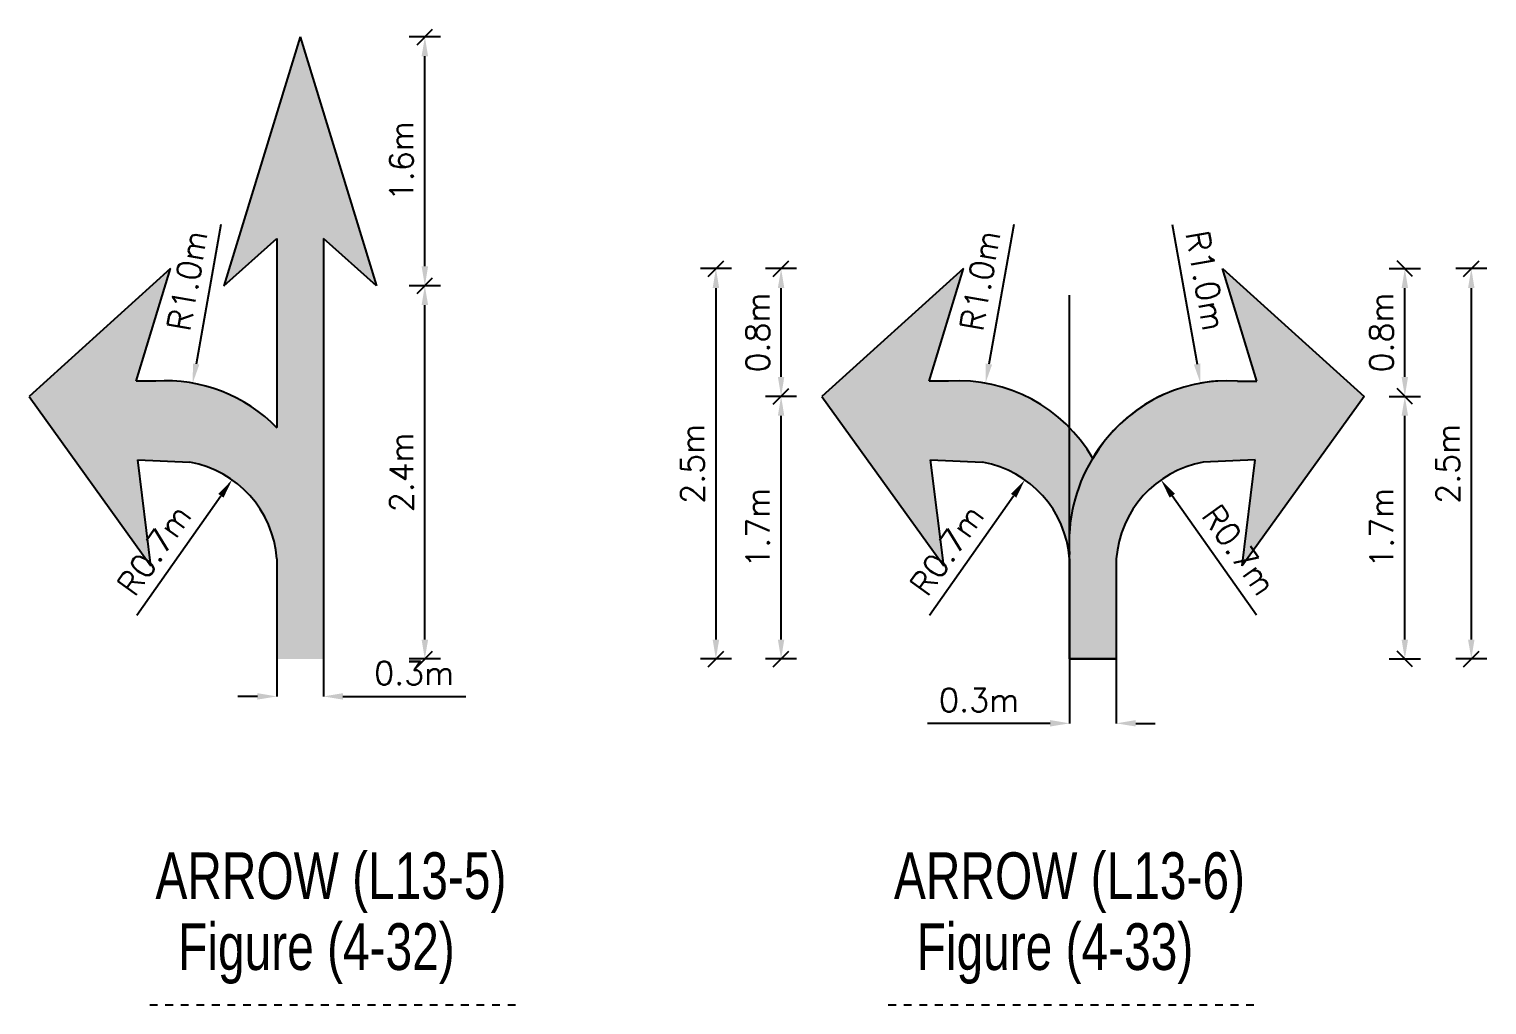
# Model space of a CAD drawing. Header units: metres. Extents: x 427982 to 431722, y 2905273 to 2906993.
# Drawn here: x 428339.4 to 428526.7, y 2906122.4 to 2906247.9 of the extents above; entities that cross this region are included whole.
import ezdxf

# ---------------------------------------------------------------- set-up
doc = ezdxf.new("R2010")
doc.units = ezdxf.units.M
doc.linetypes.add('TI-620 150-200', pattern=[2, 1, -1])
doc.layers.add('6_HAHI_Hatch Details 1.1', color=7, linetype='Continuous')
doc.layers.add('TI-DETAILS', color=7, linetype='Continuous')
doc.styles.add('DIM', font='simplex.shx')
doc.styles.add('JEREC', font='swisscl.ttf')
doc.dimstyles.new('trfic', dxfattribs={"dimtxt": 3, "dimasz": 2.5, "dimexe": 0, "dimexo": 0, "dimgap": 1.5, "dimtad": 1, "dimdec": 1, "dimlfac": 0.05, "dimzin": 1, "dimdsep": 46, "dimtxsty": 'DIM', "dimcen": 0, "dimadec": 0, "dimazin": 0, "dimtfac": 1, "dimtdec": 1, "dimtofl": 0, "dimtmove": 0, "dimatfit": 3, "dimfxl": 1, "dimtolj": 1, "dimtzin": 0, "dimarcsym": 0})

# ---------------------------------------------------------------- blocks, each defined once
blk = doc.blocks.new('*D21')
at = {"layer": 'Defpoints', "color": 0, "transparency": 16777216}
for p in [(428371.2, 2906166.86), (428377.2, 2906166.86), (428377.2, 2906162.04)]:
    blk.add_point(p, dxfattribs=at)
at = {"layer": 'TI-DETAILS', "color": 0, "lineweight": -2, "transparency": 16777216}
for p, q in [((428371.2, 2906166.86), (428371.2, 2906162.04)), ((428377.2, 2906166.86), (428377.2, 2906162.04)), ((428368.7, 2906162.04), (428366.2, 2906162.04)), ((428379.7, 2906162.04), (428395.49, 2906162.04))]:
    blk.add_line(p, q, dxfattribs=at)
at = {"layer": 'TI-DETAILS', "color": 0, "transparency": 16777216}
for points in [[(428368.7, 2906162.46), (428368.7, 2906161.63), (428371.2, 2906162.04)], [(428379.7, 2906162.46), (428379.7, 2906161.63), (428377.2, 2906162.04)]]:
    blk.add_solid(points, dxfattribs=at)
at = {"layer": 'TI-DETAILS', "color": 0, "transparency": 16777216, "insert": (428388.85, 2906165.04), "char_height": 3, "attachment_point": 5, "style": 'DIM'}
blk.add_mtext('\\A1;0.3m', dxfattribs=at)
blk = doc.blocks.new('*D9')
at = {"layer": 'Defpoints', "color": 0, "transparency": 16777216}
for p in [(428390.22, 2906214.86), (428390.22, 2906214.86), (428390.22, 2906166.86)]:
    blk.add_point(p, dxfattribs=at)
at = {"layer": 'TI-DETAILS', "color": 0, "lineweight": -2, "transparency": 16777216}
blk.add_line((428390.22, 2906169.36), (428390.22, 2906212.36), dxfattribs=at)
at = {"layer": 'TI-DETAILS', "color": 0, "transparency": 16777216}
for points in [[(428389.8, 2906212.36), (428390.64, 2906212.36), (428390.22, 2906214.86)], [(428389.8, 2906169.36), (428390.64, 2906169.36), (428390.22, 2906166.86)]]:
    blk.add_solid(points, dxfattribs=at)
at = {"layer": 'TI-DETAILS', "color": 0, "transparency": 16777216, "insert": (428387.22, 2906190.86), "char_height": 3, "attachment_point": 5, "rotation": 90, "style": 'DIM'}
blk.add_mtext('\\A1;2.4m', dxfattribs=at)
blk = doc.blocks.new('*D10')
at = {"layer": 'Defpoints', "color": 0, "transparency": 16777216}
for p in [(428390.22, 2906246.86), (428390.22, 2906246.86), (428390.22, 2906214.86)]:
    blk.add_point(p, dxfattribs=at)
at = {"layer": 'TI-DETAILS', "color": 0, "lineweight": -2, "transparency": 16777216}
blk.add_line((428390.22, 2906217.36), (428390.22, 2906244.36), dxfattribs=at)
at = {"layer": 'TI-DETAILS', "color": 0, "transparency": 16777216}
for points in [[(428389.8, 2906244.36), (428390.64, 2906244.36), (428390.22, 2906246.86)], [(428389.8, 2906217.36), (428390.64, 2906217.36), (428390.22, 2906214.86)]]:
    blk.add_solid(points, dxfattribs=at)
at = {"layer": 'TI-DETAILS', "color": 0, "transparency": 16777216, "insert": (428387.22, 2906230.86), "char_height": 3, "attachment_point": 5, "rotation": 90, "style": 'DIM'}
blk.add_mtext('\\A1;1.6m', dxfattribs=at)
blk = doc.blocks.new('*D22')
at = {"layer": 'Defpoints', "color": 0, "transparency": 16777216}
for p in [(428365.45, 2906189.89), (428357.6, 2906178.73)]:
    blk.add_point(p, dxfattribs=at)
at = {"layer": 'TI-DETAILS', "color": 0, "lineweight": -2, "transparency": 16777216}
blk.add_line((428353.2, 2906172.48), (428364.01, 2906187.85), dxfattribs=at)
at = {"layer": 'TI-DETAILS', "color": 0, "transparency": 16777216}
blk.add_solid([(428363.67, 2906188.09), (428364.35, 2906187.61), (428365.45, 2906189.89)], dxfattribs=at)
at = {"layer": 'TI-DETAILS', "color": 0, "transparency": 16777216, "insert": (428355.43, 2906180.87), "char_height": 3, "attachment_point": 5, "rotation": 54.8683, "style": 'DIM'}
blk.add_mtext('\\A1;R0.7m', dxfattribs=at)
blk = doc.blocks.new('*D23')
at = {"layer": 'Defpoints', "color": 0, "transparency": 16777216}
for p in [(428360.39, 2906202.33), (428356.89, 2906182.64)]:
    blk.add_point(p, dxfattribs=at)
at = {"layer": 'TI-DETAILS', "color": 0, "lineweight": -2, "transparency": 16777216}
blk.add_line((428364.02, 2906222.72), (428360.83, 2906204.79), dxfattribs=at)
at = {"layer": 'TI-DETAILS', "color": 0, "transparency": 16777216}
blk.add_solid([(428360.42, 2906204.86), (428361.24, 2906204.72), (428360.39, 2906202.33)], dxfattribs=at)
at = {"layer": 'TI-DETAILS', "color": 0, "transparency": 16777216, "insert": (428359.69, 2906215.51), "char_height": 3, "attachment_point": 5, "rotation": 79.9092, "style": 'DIM'}
blk.add_mtext('\\A1;R1.0m', dxfattribs=at)
blk = doc.blocks.new('*D1')
at = {"layer": 'Defpoints', "color": 0, "transparency": 16777216}
for p in [(428436, 2906200.63), (428436, 2906200.63), (428436, 2906166.86)]:
    blk.add_point(p, dxfattribs=at)
at = {"layer": 'TI-DETAILS', "color": 0, "lineweight": -2, "transparency": 16777216}
blk.add_line((428436, 2906169.36), (428436, 2906198.13), dxfattribs=at)
at = {"layer": 'TI-DETAILS', "color": 0, "transparency": 16777216}
for points in [[(428435.58, 2906198.13), (428436.41, 2906198.13), (428436, 2906200.63)], [(428435.58, 2906169.36), (428436.41, 2906169.36), (428436, 2906166.86)]]:
    blk.add_solid(points, dxfattribs=at)
at = {"layer": 'TI-DETAILS', "color": 0, "transparency": 16777216, "insert": (428433, 2906183.74), "char_height": 3, "attachment_point": 5, "rotation": 90, "style": 'DIM'}
blk.add_mtext('\\A1;1.7m', dxfattribs=at)
blk = doc.blocks.new('*D2')
at = {"layer": 'Defpoints', "color": 0, "transparency": 16777216}
for p in [(428436, 2906217.06), (428436, 2906217.06), (428436, 2906200.63)]:
    blk.add_point(p, dxfattribs=at)
at = {"layer": 'TI-DETAILS', "color": 0, "lineweight": -2, "transparency": 16777216}
blk.add_line((428436, 2906203.13), (428436, 2906214.56), dxfattribs=at)
at = {"layer": 'TI-DETAILS', "color": 0, "transparency": 16777216}
for points in [[(428435.58, 2906214.56), (428436.41, 2906214.56), (428436, 2906217.06)], [(428435.58, 2906203.13), (428436.41, 2906203.13), (428436, 2906200.63)]]:
    blk.add_solid(points, dxfattribs=at)
at = {"layer": 'TI-DETAILS', "color": 0, "transparency": 16777216, "insert": (428433, 2906208.84), "char_height": 3, "attachment_point": 5, "rotation": 90, "style": 'DIM'}
blk.add_mtext('\\A1;0.8m', dxfattribs=at)
blk = doc.blocks.new('*D16')
at = {"layer": 'Defpoints', "color": 0, "transparency": 16777216}
for p in [(428467.32, 2906189.89), (428459.47, 2906178.73)]:
    blk.add_point(p, dxfattribs=at)
at = {"layer": 'TI-DETAILS', "color": 0, "lineweight": -2, "transparency": 16777216}
blk.add_line((428455.07, 2906172.48), (428465.88, 2906187.85), dxfattribs=at)
at = {"layer": 'TI-DETAILS', "color": 0, "transparency": 16777216}
blk.add_solid([(428465.54, 2906188.09), (428466.22, 2906187.61), (428467.32, 2906189.89)], dxfattribs=at)
at = {"layer": 'TI-DETAILS', "color": 0, "transparency": 16777216, "insert": (428457.3, 2906180.87), "char_height": 3, "attachment_point": 5, "rotation": 54.8683, "style": 'DIM'}
blk.add_mtext('\\A1;R0.7m', dxfattribs=at)
blk = doc.blocks.new('*D17')
at = {"layer": 'Defpoints', "color": 0, "transparency": 16777216}
for p in [(428462.26, 2906202.33), (428458.75, 2906182.64)]:
    blk.add_point(p, dxfattribs=at)
at = {"layer": 'TI-DETAILS', "color": 0, "lineweight": -2, "transparency": 16777216}
blk.add_line((428465.89, 2906222.72), (428462.7, 2906204.79), dxfattribs=at)
at = {"layer": 'TI-DETAILS', "color": 0, "transparency": 16777216}
blk.add_solid([(428462.29, 2906204.86), (428463.11, 2906204.72), (428462.26, 2906202.33)], dxfattribs=at)
at = {"layer": 'TI-DETAILS', "color": 0, "transparency": 16777216, "insert": (428461.56, 2906215.51), "char_height": 3, "attachment_point": 5, "rotation": 79.9092, "style": 'DIM'}
blk.add_mtext('\\A1;R1.0m', dxfattribs=at)
blk = doc.blocks.new('*D3')
at = {"color": 0, "lineweight": -2, "transparency": 16777216}
blk.add_line((428427.62, 2906214.56), (428427.62, 2906169.36), dxfattribs=at)
at = {"color": 0, "transparency": 16777216}
for points in [[(428427.2, 2906214.56), (428428.04, 2906214.56), (428427.62, 2906217.06)], [(428427.2, 2906169.36), (428428.04, 2906169.36), (428427.62, 2906166.86)]]:
    blk.add_solid(points, dxfattribs=at)
at = {"layer": 'Defpoints', "color": 0, "transparency": 16777216}
for p in [(428427.62, 2906217.06), (428427.62, 2906166.86), (428427.62, 2906166.86)]:
    blk.add_point(p, dxfattribs=at)
at = {"color": 0, "transparency": 16777216, "insert": (428424.62, 2906191.96), "char_height": 3, "attachment_point": 5, "rotation": 90, "style": 'DIM'}
blk.add_mtext('\\A1;2.5m', dxfattribs=at)
blk = doc.blocks.new('*D4')
at = {"color": 0, "lineweight": -2, "transparency": 16777216}
for p, q in [((428473.07, 2906166.86), (428473.07, 2906158.58)), ((428479.07, 2906166.86), (428479.07, 2906158.58)), ((428470.57, 2906158.58), (428454.79, 2906158.58)), ((428481.57, 2906158.58), (428484.07, 2906158.58))]:
    blk.add_line(p, q, dxfattribs=at)
at = {"color": 0, "transparency": 16777216}
for points in [[(428470.57, 2906159), (428470.57, 2906158.17), (428473.07, 2906158.58)], [(428481.57, 2906159), (428481.57, 2906158.17), (428479.07, 2906158.58)]]:
    blk.add_solid(points, dxfattribs=at)
at = {"layer": 'Defpoints', "color": 0, "transparency": 16777216}
for p in [(428473.07, 2906166.86), (428479.07, 2906166.86), (428473.07, 2906158.58)]:
    blk.add_point(p, dxfattribs=at)
at = {"color": 0, "transparency": 16777216, "insert": (428461.43, 2906161.58), "char_height": 3, "attachment_point": 5, "style": 'DIM'}
blk.add_mtext('\\A1;0.3m', dxfattribs=at)
blk = doc.blocks.new('*D5')
at = {"layer": 'Defpoints', "color": 0, "transparency": 16777216}
for p in [(428516.15, 2906200.63), (428516.15, 2906200.63), (428516.15, 2906166.86)]:
    blk.add_point(p, dxfattribs=at)
at = {"layer": 'TI-DETAILS', "color": 0, "lineweight": -2, "transparency": 16777216}
blk.add_line((428516.15, 2906169.36), (428516.15, 2906198.13), dxfattribs=at)
at = {"layer": 'TI-DETAILS', "color": 0, "transparency": 16777216}
for points in [[(428515.73, 2906198.13), (428516.56, 2906198.13), (428516.15, 2906200.63)], [(428515.73, 2906169.36), (428516.56, 2906169.36), (428516.15, 2906166.86)]]:
    blk.add_solid(points, dxfattribs=at)
at = {"layer": 'TI-DETAILS', "color": 0, "transparency": 16777216, "insert": (428513.15, 2906183.74), "char_height": 3, "attachment_point": 5, "rotation": 90, "style": 'DIM'}
blk.add_mtext('\\A1;1.7m', dxfattribs=at)
blk = doc.blocks.new('*D6')
at = {"layer": 'Defpoints', "color": 0, "transparency": 16777216}
for p in [(428516.15, 2906217.06), (428516.15, 2906217.06), (428516.15, 2906200.63)]:
    blk.add_point(p, dxfattribs=at)
at = {"layer": 'TI-DETAILS', "color": 0, "lineweight": -2, "transparency": 16777216}
blk.add_line((428516.15, 2906203.13), (428516.15, 2906214.56), dxfattribs=at)
at = {"layer": 'TI-DETAILS', "color": 0, "transparency": 16777216}
for points in [[(428515.73, 2906214.56), (428516.56, 2906214.56), (428516.15, 2906217.06)], [(428515.73, 2906203.13), (428516.56, 2906203.13), (428516.15, 2906200.63)]]:
    blk.add_solid(points, dxfattribs=at)
at = {"layer": 'TI-DETAILS', "color": 0, "transparency": 16777216, "insert": (428513.15, 2906208.84), "char_height": 3, "attachment_point": 5, "rotation": 90, "style": 'DIM'}
blk.add_mtext('\\A1;0.8m', dxfattribs=at)
blk = doc.blocks.new('*D18')
at = {"layer": 'Defpoints', "color": 0, "transparency": 16777216}
for p in [(428484.82, 2906189.89), (428492.67, 2906178.73)]:
    blk.add_point(p, dxfattribs=at)
at = {"layer": 'TI-DETAILS', "color": 0, "lineweight": -2, "transparency": 16777216}
blk.add_line((428497.07, 2906172.48), (428486.26, 2906187.85), dxfattribs=at)
at = {"layer": 'TI-DETAILS', "color": 0, "transparency": 16777216}
blk.add_solid([(428486.6, 2906188.09), (428485.92, 2906187.61), (428484.82, 2906189.89)], dxfattribs=at)
at = {"layer": 'TI-DETAILS', "color": 0, "transparency": 16777216, "insert": (428494.84, 2906180.87), "char_height": 3, "attachment_point": 5, "rotation": 305.1317, "style": 'DIM'}
blk.add_mtext('\\A1;R0.7m', dxfattribs=at)
blk = doc.blocks.new('*D7')
at = {"color": 0, "lineweight": -2, "transparency": 16777216}
blk.add_line((428524.69, 2906214.56), (428524.69, 2906169.36), dxfattribs=at)
at = {"color": 0, "transparency": 16777216}
for points in [[(428524.27, 2906214.56), (428525.1, 2906214.56), (428524.69, 2906217.06)], [(428524.27, 2906169.36), (428525.1, 2906169.36), (428524.69, 2906166.86)]]:
    blk.add_solid(points, dxfattribs=at)
at = {"layer": 'Defpoints', "color": 0, "transparency": 16777216}
for p in [(428524.69, 2906217.06), (428524.69, 2906166.86), (428524.69, 2906166.86)]:
    blk.add_point(p, dxfattribs=at)
at = {"color": 0, "transparency": 16777216, "insert": (428521.69, 2906191.96), "char_height": 3, "attachment_point": 5, "rotation": 90, "style": 'DIM'}
blk.add_mtext('\\A1;2.5m', dxfattribs=at)
blk = doc.blocks.new('*D8')
at = {"layer": 'Defpoints', "color": 0, "transparency": 16777216}
for p in [(428489.88, 2906202.33), (428493.39, 2906182.64)]:
    blk.add_point(p, dxfattribs=at)
at = {"layer": 'TI-DETAILS', "color": 0, "lineweight": -2, "transparency": 16777216}
blk.add_line((428486.25, 2906222.72), (428489.45, 2906204.79), dxfattribs=at)
blk.add_arc((428493.39, 2906182.64), 20, 93.59, 100.0908, dxfattribs=at)
at = {"layer": 'TI-DETAILS', "color": 0, "transparency": 16777216}
blk.add_solid([(428489.86, 2906204.86), (428489.04, 2906204.72), (428489.88, 2906202.33)], dxfattribs=at)
at = {"layer": 'TI-DETAILS', "color": 0, "transparency": 16777216, "insert": (428490.58, 2906215.51), "char_height": 3, "attachment_point": 5, "rotation": 280.0908, "style": 'DIM'}
blk.add_mtext('\\A1;R1.0m', dxfattribs=at)
blk = doc.blocks.new('R & L')
at = {"layer": '6_HAHI_Hatch Details 1.1'}
h = blk.add_hatch(color=256, dxfattribs=at)
h.dxf.hatch_style = 1
h.paths.add_polyline_path([(428455.21, 2906192.48), (428461.9, 2906192.16, -0.341859), (428473.07, 2906179.75), (428473.07, 2906166.86), (428479.07, 2906166.86), (428479.07, 2906179.75, -0.341859), (428490.25, 2906192.16), (428496.93, 2906192.48), (428495.25, 2906178.85), (428510.9, 2906200.63), (428492.72, 2906217.06), (428497.13, 2906202.6), (428494.64, 2906202.6, 0.284718), (428476.07, 2906192.64, 0.284718), (428457.5, 2906202.6), (428455.01, 2906202.6), (428459.42, 2906217.06), (428441.24, 2906200.63), (428456.89, 2906178.85)])
h = blk.add_hatch(color=256, dxfattribs=at)
h.dxf.hatch_style = 1
h.paths.add_polyline_path([(428510.9, 2906200.63), (428492.72, 2906217.06), (428497.13, 2906202.6), (428494.64, 2906202.6, 0.284718), (428476.07, 2906192.64, 0.284718), (428457.5, 2906202.6), (428455.01, 2906202.6), (428459.42, 2906217.06), (428441.24, 2906200.63), (428456.89, 2906178.85), (428455.21, 2906192.48), (428461.9, 2906192.16, -0.341859), (428473.07, 2906179.75), (428473.07, 2906166.86), (428479.07, 2906166.86), (428479.07, 2906179.75, -0.341859), (428490.25, 2906192.16), (428496.93, 2906192.48), (428495.25, 2906178.85)])
blk.add_arc((428494.03, 2906181.82), 21.02, 114.979, 184.1437)
at = {"layer": 'TI-DETAILS'}
for centre, start, end in [((428458.75, 2906182.64), 30.0196, 93.59), ((428493.39, 2906182.64), 86.41, 149.9804)]:
    blk.add_arc(centre, 20, start, end, dxfattribs=at)

msp = doc.modelspace()

# ---------------------------------------------------------------- hatches: boundary and pattern name
at = {"layer": '6_HAHI_Hatch Details 1.1'}
h = msp.add_hatch(color=256, dxfattribs=at)
h.dxf.hatch_style = 1
edge = h.paths.add_edge_path()
edge.add_line((428377.203, 2906166.856), (428371.203, 2906166.856))
edge.add_line((428371.203, 2906166.856), (428371.203, 2906179.746))
edge.add_arc((428357.6, 2906178.735), 13.64, 364.2496, 439.74336)
edge.add_line((428360.029, 2906192.157), (428353.345, 2906192.475))
edge.add_line((428353.345, 2906192.475), (428355.022, 2906178.852))
edge.add_line((428355.022, 2906178.852), (428339.374, 2906200.627))
edge.add_line((428339.374, 2906200.627), (428357.556, 2906217.056))
edge.add_line((428357.556, 2906217.056), (428353.139, 2906202.6))
edge.add_line((428353.139, 2906202.6), (428355.634, 2906202.6))
edge.add_arc((428356.886, 2906182.639), 20, 404.28674, 453.58996, ccw=False)
edge.add_line((428371.203, 2906196.604), (428371.203, 2906220.928))
edge.add_line((428371.203, 2906220.928), (428364.379, 2906214.856))
edge.add_line((428364.379, 2906214.856), (428374.203, 2906246.856))
edge.add_line((428374.203, 2906246.856), (428384.028, 2906214.856))
edge.add_line((428384.028, 2906214.856), (428377.203, 2906220.928))
edge.add_line((428377.203, 2906220.928), (428377.203, 2906166.856))

# ---------------------------------------------------------------- linework, layer by layer
msp.add_line((428473.071, 2906166.856), (428473.071, 2906213.646))
at = {"layer": 'TI-DETAILS'}
for p, q in [((428374.203, 2906246.856), (428364.379, 2906214.856)), ((428374.203, 2906246.856), (428384.028, 2906214.856)), ((428364.379, 2906214.856), (428371.203, 2906220.928)), ((428371.203, 2906220.928), (428371.203, 2906196.604)), ((428377.203, 2906220.928), (428377.203, 2906166.856)), ((428384.028, 2906214.856), (428377.203, 2906220.928)), ((428357.556, 2906217.056), (428339.374, 2906200.627)), ((428353.139, 2906202.6), (428357.556, 2906217.056)), ((428459.424, 2906217.056), (428441.241, 2906200.627)), ((428455.007, 2906202.6), (428459.424, 2906217.056)), ((428492.718, 2906217.056), (428510.9, 2906200.627)), ((428497.135, 2906202.6), (428492.718, 2906217.056)), ((428355.634, 2906202.6), (428353.139, 2906202.6)), ((428457.501, 2906202.6), (428455.007, 2906202.6)), ((428494.64, 2906202.6), (428497.135, 2906202.6)), ((428339.374, 2906200.627), (428355.022, 2906178.852)), ((428441.241, 2906200.627), (428456.889, 2906178.852)), ((428510.9, 2906200.627), (428495.252, 2906178.852)), ((428355.022, 2906178.852), (428353.345, 2906192.475)), ((428353.345, 2906192.475), (428360.029, 2906192.157)), ((428456.889, 2906178.852), (428455.213, 2906192.475)), ((428455.213, 2906192.475), (428461.897, 2906192.157)), ((428496.929, 2906192.475), (428490.245, 2906192.157)), ((428495.252, 2906178.852), (428496.929, 2906192.475)), ((428371.203, 2906179.746), (428371.203, 2906166.856)), ((428473.071, 2906179.746), (428473.071, 2906166.856)), ((428479.071, 2906179.746), (428479.071, 2906166.856)), ((428473.071, 2906166.856), (428479.071, 2906166.856)), ((428479.071, 2906166.856), (428473.071, 2906166.856))]:
    msp.add_line(p, q, dxfattribs=at)
at = {"layer": 'TI-DETAILS', "color": 7}
for p, q in [((428392.221, 2906246.856), (428388.221, 2906246.856)), ((428429.621, 2906217.056), (428425.621, 2906217.056)), ((428437.995, 2906217.056), (428433.995, 2906217.056)), ((428514.146, 2906217.056), (428518.146, 2906217.056)), ((428526.685, 2906217.056), (428522.685, 2906217.056)), ((428392.221, 2906214.856), (428388.221, 2906214.856)), ((428437.995, 2906200.627), (428433.995, 2906200.627)), ((428514.146, 2906200.627), (428518.146, 2906200.627)), ((428392.221, 2906166.856), (428388.221, 2906166.856)), ((428429.621, 2906166.856), (428425.621, 2906166.856)), ((428437.995, 2906166.856), (428433.995, 2906166.856)), ((428514.146, 2906166.856), (428518.146, 2906166.856)), ((428526.685, 2906166.856), (428522.685, 2906166.856))]:
    msp.add_line(p, q, dxfattribs=at)
at = {"layer": 'TI-DETAILS', "color": 0, "linetype": 'ByBlock', "lineweight": -2}
for p, q in [((428389.221, 2906245.856), (428391.221, 2906247.856)), ((428426.621, 2906216.056), (428428.621, 2906218.056)), ((428434.995, 2906216.056), (428436.995, 2906218.056)), ((428517.146, 2906216.056), (428515.146, 2906218.056)), ((428523.685, 2906216.056), (428525.685, 2906218.056)), ((428389.221, 2906213.856), (428391.221, 2906215.856)), ((428434.995, 2906199.627), (428436.995, 2906201.627)), ((428517.146, 2906199.627), (428515.146, 2906201.627)), ((428389.221, 2906165.856), (428391.221, 2906167.856)), ((428426.621, 2906165.856), (428428.621, 2906167.856)), ((428434.995, 2906165.856), (428436.995, 2906167.856)), ((428517.146, 2906165.856), (428515.146, 2906167.856)), ((428523.685, 2906165.856), (428525.685, 2906167.856))]:
    msp.add_line(p, q, dxfattribs=at)
at = {"layer": 'TI-DETAILS', "linetype": 'TI-620 150-200'}
for p, q in [((428354.863, 2906122.375), (428402.268, 2906122.375)), ((428449.764, 2906122.375), (428497.169, 2906122.375))]:
    msp.add_line(p, q, dxfattribs=at)
at = {"layer": 'TI-DETAILS'}
for centre, radius, start, end in [((428356.886, 2906182.639), 20, 44.08649, 93.58996), ((428357.6, 2906178.735), 13.64, 4.2496, 79.74363), ((428459.468, 2906178.735), 13.64, 4.2496, 79.74363), ((428492.674, 2906178.735), 13.64, 100.25637, 175.7504)]:
    msp.add_arc(centre, radius, start, end, dxfattribs=at)

# ---------------------------------------------------------------- block references
msp.add_blockref('R & L', (0, 0))

# ---------------------------------------------------------------- texts
at = {"layer": 'TI-DETAILS', "linetype": 'TI-620 150-200', "style": 'JEREC'}
for s, p in [('ARROW (L13-5)', (428355.6, 2906135.99)), ('ARROW (L13-6)', (428450.501, 2906135.99)), ('Figure (4-32)', (428358.514, 2906126.866)), ('Figure (4-33)', (428453.415, 2906126.866))]:
    msp.add_text(s, height=6, dxfattribs=at).set_placement(p)

# ---------------------------------------------------------------- dimensions: what is measured, and where the dimension line sits
for base, p1, p2, picture, middle in [((428427.621, 2906166.856), (428427.621, 2906217.056), (428427.621, 2906166.856), '*D3', (428424.621, 2906191.956)), ((428524.685, 2906166.856), (428524.685, 2906217.056), (428524.685, 2906166.856), '*D7', (428521.685, 2906191.956))]:
    dim = msp.add_linear_dim(base=base, p1=p1, p2=p2, angle=90, dimstyle='trfic', override={"dimpost": 'm'})
    dim.commit()
    dim.dimension.update_dxf_attribs({"geometry": picture, "text_midpoint": middle})
dim = msp.add_linear_dim(base=(428473.071, 2906158.585), p1=(428479.071, 2906166.856), p2=(428473.071, 2906166.856), dimstyle='trfic', override={"dimpost": 'm'})
dim.commit()
dim.dimension.update_dxf_attribs({"geometry": '*D4', "text_midpoint": (428461.428, 2906161.585)})
at = {"layer": 'TI-DETAILS', "color": 0}
for base, p1, p2, override, picture, middle in [((428390.221, 2906246.856), (428390.221, 2906214.856), (428390.221, 2906246.856), {"dimpost": 'm', "dimtmove": 1}, '*D10', (428387.221, 2906230.856)), ((428435.995, 2906217.056), (428435.995, 2906200.627), (428435.995, 2906217.056), {"dimpost": 'm', "dimtmove": 1}, '*D2', (428432.995, 2906208.841)), ((428516.146, 2906217.056), (428516.146, 2906200.627), (428516.146, 2906217.056), {"dimpost": 'm', "dimtmove": 1}, '*D6', (428513.146, 2906208.841)), ((428390.221, 2906214.856), (428390.221, 2906166.856), (428390.221, 2906214.856), {"dimpost": 'm'}, '*D9', (428387.221, 2906190.856)), ((428435.995, 2906200.627), (428435.995, 2906166.856), (428435.995, 2906200.627), {"dimpost": 'm'}, '*D1', (428432.995, 2906183.741)), ((428516.146, 2906200.627), (428516.146, 2906166.856), (428516.146, 2906200.627), {"dimpost": 'm'}, '*D5', (428513.146, 2906183.741))]:
    dim = msp.add_linear_dim(base=base, p1=p1, p2=p2, angle=90, dimstyle='trfic', override=override, dxfattribs=at)
    dim.commit()
    dim.dimension.update_dxf_attribs({"geometry": picture, "text_midpoint": middle})
for center, mpoint, picture, middle in [((428356.886, 2906182.639), (428360.39, 2906202.33), '*D23', (428359.689, 2906215.514)), ((428458.754, 2906182.639), (428462.258, 2906202.33), '*D17', (428461.557, 2906215.514)), ((428493.388, 2906182.639), (428489.884, 2906202.33), '*D8', (428490.585, 2906215.514))]:
    dim = msp.add_radius_dim(center=center, mpoint=mpoint, dimstyle='trfic', override={"dimpost": 'm'}, dxfattribs=at)
    dim.commit()
    dim.dimension.update_dxf_attribs({"geometry": picture, "text_midpoint": middle})
for center, mpoint, picture, middle in [((428357.6, 2906178.735), (428365.45, 2906189.89), '*D22', (428357.887, 2906179.142)), ((428459.468, 2906178.735), (428467.317, 2906189.89), '*D16', (428459.754, 2906179.142)), ((428492.674, 2906178.735), (428484.824, 2906189.89), '*D18', (428492.387, 2906179.142))]:
    dim = msp.add_radius_dim(center=center, mpoint=mpoint, dimstyle='trfic', override={"dimpost": 'm'}, dxfattribs=at)
    dim.commit()
    dim.dimension.update_dxf_attribs({"geometry": picture, "text_midpoint": middle, "dimtype": 132})
dim = msp.add_linear_dim(base=(428377.203, 2906162.042), p1=(428371.203, 2906166.856), p2=(428377.203, 2906166.856), angle=180, dimstyle='trfic', override={"dimpost": 'm'}, dxfattribs=at)
dim.commit()
dim.dimension.update_dxf_attribs({"geometry": '*D21', "text_midpoint": (428388.846, 2906162.042), "dimtype": 128})

doc.saveas('drawing.dxf')
